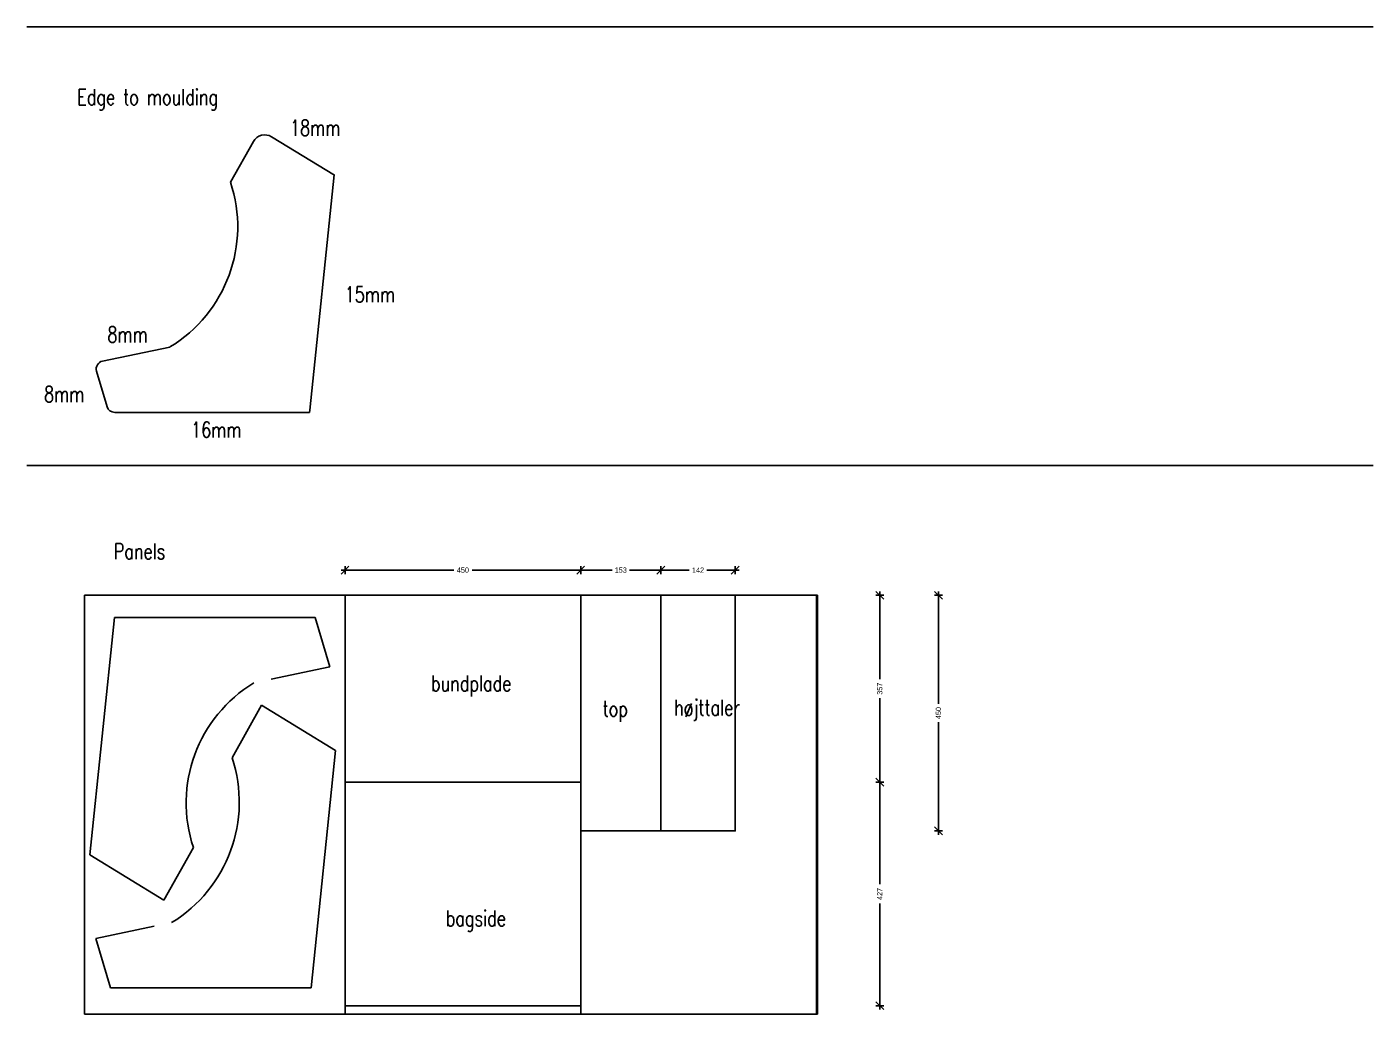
# Model space of a CAD drawing. Header units: millimetres. Extents: x 9064 to 11634, y -1567 to 2512.
# Drawn here: x 9064 to 11634, y -1567 to 319 of the extents above; entities that cross this region are included whole.
import ezdxf

# ---------------------------------------------------------------- set-up
doc = ezdxf.new("R2010")
doc.units = ezdxf.units.MM
doc.header["$LTSCALE"] = 100
doc.layers.get('0').update_dxf_attribs({"lineweight": 25})
doc.styles.add('Arch-Dim', font='romans.shx', dxfattribs={"width": 0.75})
doc.dimstyles.new('BYG', dxfattribs={"dimscale": 0, "dimtxt": 2, "dimasz": 1.5, "dimexe": 1.25, "dimexo": 0.625, "dimgap": 1, "dimtad": 0, "dimdec": 0, "dimzin": 0, "dimdsep": 46, "dimtxsty": 'Standard', "dimblk1": 'BTSKRAM', "dimblk2": 'BTSKRAM', "dimsah": 1, "dimcen": 1.5, "dimse1": 1, "dimse2": 1, "dimadec": 0, "dimazin": 0, "dimtfac": 1, "dimtdec": 0, "dimtofl": 0, "dimtmove": 1, "dimatfit": 3, "dimldrblk": 'BTSKRAM', "dimfxl": 1, "dimtolj": 1, "dimtzin": 0, "dimarcsym": 0})

# ---------------------------------------------------------------- blocks, each defined once
blk = doc.blocks.new('BTSKRAM')
for p, q in [((-1, -1), (1, 1)), ((0, 0), (-1, 0)), ((0, 1), (0, -1)), ((0, 0), (1, 0))]:
    blk.add_line(p, q)
blk = doc.blocks.new('*D98')
at = {"color": 0, "lineweight": -2}
for p, q in [((9678.9, -718.8), (9878.9, -718.8)), ((10113.9, -718.8), (9913.9, -718.8))]:
    blk.add_line(p, q, dxfattribs=at)
at = {"layer": 'Defpoints', "color": 0}
for p in [(10121.4, -718.8), (9671.4, -766.8), (10121.4, -766.8)]:
    blk.add_point(p, dxfattribs=at)
at = {"color": 0, "lineweight": -2, "xscale": 7.5, "yscale": 7.5, "zscale": 7.5, "rotation": 180}
blk.add_blockref('BTSKRAM', (9671.4, -718.8), dxfattribs=at)
at = {"color": 0, "lineweight": -2, "xscale": 7.5, "yscale": 7.5, "zscale": 7.5}
blk.add_blockref('BTSKRAM', (10121.4, -718.8), dxfattribs=at)
at = {"color": 0, "insert": (9896.4, -718.8), "char_height": 10, "attachment_point": 5}
blk.add_mtext('\\A1;450', dxfattribs=at)
blk = doc.blocks.new('*D100')
at = {"color": 0, "lineweight": -2}
for p, q in [((10692.4, -774.3), (10692.4, -926.9)), ((10692.4, -1116.3), (10692.4, -963.6))]:
    blk.add_line(p, q, dxfattribs=at)
at = {"layer": 'Defpoints', "color": 0}
for p in [(10121.4, -766.8), (10121.4, -1123.8), (10692.4, -1123.8)]:
    blk.add_point(p, dxfattribs=at)
at = {"color": 0, "lineweight": -2, "xscale": 7.5, "yscale": 7.5, "zscale": 7.5}
for p, rotation in [((10692.4, -766.8), 90), ((10692.4, -1123.8), 270)]:
    blk.add_blockref('BTSKRAM', p, dxfattribs=dict(at, rotation=rotation))
at = {"color": 0, "insert": (10692.4, -945.3), "char_height": 10, "attachment_point": 5, "rotation": 90}
blk.add_mtext('\\A1;357', dxfattribs=at)
blk = doc.blocks.new('*D101')
at = {"color": 0, "lineweight": -2}
for p, q in [((10692.4, -1131.3), (10692.4, -1318.9)), ((10692.4, -1543.3), (10692.4, -1355.6))]:
    blk.add_line(p, q, dxfattribs=at)
at = {"layer": 'Defpoints', "color": 0}
for p in [(10121.4, -1123.8), (10121.4, -1550.8), (10692.4, -1550.8)]:
    blk.add_point(p, dxfattribs=at)
at = {"color": 0, "lineweight": -2, "xscale": 7.5, "yscale": 7.5, "zscale": 7.5}
for p, rotation in [((10692.4, -1123.8), 90), ((10692.4, -1550.8), 270)]:
    blk.add_blockref('BTSKRAM', p, dxfattribs=dict(at, rotation=rotation))
at = {"color": 0, "insert": (10692.4, -1337.3), "char_height": 10, "attachment_point": 5, "rotation": 90}
blk.add_mtext('\\A1;427', dxfattribs=at)
blk = doc.blocks.new('*D102')
at = {"color": 0, "lineweight": -2}
for p, q in [((10128.9, -718.8), (10181.2, -718.8)), ((10266.9, -718.8), (10214.6, -718.8))]:
    blk.add_line(p, q, dxfattribs=at)
at = {"layer": 'Defpoints', "color": 0}
for p in [(10274.4, -718.8), (10121.4, -766.8), (10274.4, -766.8)]:
    blk.add_point(p, dxfattribs=at)
at = {"color": 0, "lineweight": -2, "xscale": 7.5, "yscale": 7.5, "zscale": 7.5, "rotation": 180}
blk.add_blockref('BTSKRAM', (10121.4, -718.8), dxfattribs=at)
at = {"color": 0, "lineweight": -2, "xscale": 7.5, "yscale": 7.5, "zscale": 7.5}
blk.add_blockref('BTSKRAM', (10274.4, -718.8), dxfattribs=at)
at = {"color": 0, "insert": (10197.9, -718.8), "char_height": 10, "attachment_point": 5}
blk.add_mtext('\\A1;153', dxfattribs=at)
blk = doc.blocks.new('*D103')
at = {"color": 0, "lineweight": -2}
for p, q in [((10281.9, -718.8), (10328.7, -718.8)), ((10408.9, -718.8), (10362.1, -718.8))]:
    blk.add_line(p, q, dxfattribs=at)
at = {"layer": 'Defpoints', "color": 0}
for p in [(10416.4, -718.8), (10274.4, -766.8), (10416.4, -766.8)]:
    blk.add_point(p, dxfattribs=at)
at = {"color": 0, "lineweight": -2, "xscale": 7.5, "yscale": 7.5, "zscale": 7.5, "rotation": 180}
blk.add_blockref('BTSKRAM', (10274.4, -718.8), dxfattribs=at)
at = {"color": 0, "lineweight": -2, "xscale": 7.5, "yscale": 7.5, "zscale": 7.5}
blk.add_blockref('BTSKRAM', (10416.4, -718.8), dxfattribs=at)
at = {"color": 0, "insert": (10345.4, -718.8), "char_height": 10, "attachment_point": 5}
blk.add_mtext('\\A1;142', dxfattribs=at)
blk = doc.blocks.new('*D104')
at = {"color": 0, "lineweight": -2}
for p, q in [((10804.4, -774.3), (10804.4, -974.3)), ((10804.4, -1209.3), (10804.4, -1009.3))]:
    blk.add_line(p, q, dxfattribs=at)
at = {"layer": 'Defpoints', "color": 0}
for p in [(10416.4, -766.8), (10416.4, -1216.8), (10804.4, -1216.8)]:
    blk.add_point(p, dxfattribs=at)
at = {"color": 0, "lineweight": -2, "xscale": 7.5, "yscale": 7.5, "zscale": 7.5}
for p, rotation in [((10804.4, -766.8), 90), ((10804.4, -1216.8), 270)]:
    blk.add_blockref('BTSKRAM', p, dxfattribs=dict(at, rotation=rotation))
at = {"color": 0, "insert": (10804.4, -991.8), "char_height": 10, "attachment_point": 5, "rotation": 90}
blk.add_mtext('\\A1;450', dxfattribs=at)

msp = doc.modelspace()

# ---------------------------------------------------------------- linework, layer by layer
for p, q in [((9063.9, 318.8), (11634.4, 318.8)), ((9531.1, 109), (9651.1, 35.6)), ((9452.6, 22.2), (9496.3, 99.8)), ((9603.9, -413.4), (9650.4, 36.4)), ((9208.2, -319.6), (9337, -292.6)), ((9196.9, -338.5), (9217.1, -406.7)), ((9231.5, -417.4), (9603.4, -417.4)), ((9603.9, -413.4), (9603.4, -417.5)), ((9063.9, -519.2), (11634.4, -519.2)), ((9173.7, -1566.8), (9173.7, -766.8)), ((9173.7, -766.8), (10573.7, -766.8)), ((9671.4, -766.8), (9671.4, -1566.8)), ((9671.4, -766.8), (9671.4, -1135.8)), ((10121.4, -766.8), (10121.4, -1566.8)), ((10571.4, -766.8), (10571.4, -1566.8)), ((10573.7, -766.8), (10573.7, -1566.8)), ((9230.9, -809.2), (9184, -1262.6)), ((9614.1, -809.2), (9230.9, -809.2)), ((9642.1, -903.7), (9614.1, -809.2)), ((9642.1, -903.7), (9530.5, -927.1)), ((10121.4, -908.8), (10121.4, -1061.8)), ((9455.6, -1077.2), (9512, -977)), ((9512, -977), (9653.4, -1063.4)), ((9606.5, -1516.9), (9653.4, -1063.4)), ((9671.4, -1123.8), (10121.4, -1123.8)), ((10121.4, -1135.8), (10121.4, -1562.8)), ((9381.8, -1248.8), (9325.4, -1349.1)), ((9325.4, -1349.1), (9184, -1262.6)), ((9195.3, -1422.4), (9306.9, -1399)), ((9195.3, -1422.4), (9223.3, -1516.9)), ((9223.3, -1516.9), (9606.5, -1516.9)), ((10573.7, -1566.8), (9173.7, -1566.8)), ((10121.4, -1550.8), (9671.4, -1550.8))]:
    msp.add_line(p, q)
for points in [[(10121.4, -766.8), (10274.4, -766.8), (10274.4, -1216.8), (10121.4, -1216.8), (10121.4, -766.8)], [(10416.4, -766.8), (10416.4, -1216.8), (10274.4, -1216.8), (10274.4, -766.8), (10416.4, -766.8)]]:
    msp.add_lwpolyline(points)
for centre, radius, start, end in [((9518.1, 87.6), 25, 58.6895, 150.7442), ((9197.9, -62.9), 268.5, 301.1932, 18.4885), ((9211.3, -334.3), 15, 101.8421, 196.4784), ((9231.5, -402.4), 15, 196.4784, 270), ((9636.5, -1163.7), 268.5, 121.1932, 198.4885), ((9200.9, -1162.4), 268.5, 301.1932, 18.4885)]:
    msp.add_arc(centre, radius, start, end)

# ---------------------------------------------------------------- texts
at = {"char_height": 30, "width": 870.418, "attachment_point": 1, "style": 'Arch-Dim'}
for s, insert in [('Edge to moulding', (9160, 199.6)), ('18mm', (9566.2, 141)), ('15mm', (9670.7, -177.2)), ('8mm', (9217.6, -253.7)), ('8mm', (9096.6, -367.7)), ('16mm', (9377.3, -435.6)), ('Panels', (9229.8, -667.8)), ('bundplade', (9835.6, -920.1)), ('top', (10163.3, -968.5)), ('højttaler', (10299.9, -966.3)), ('bagside', (9863.7, -1368.9))]:
    msp.add_mtext(s, dxfattribs=dict(at, insert=insert))

# ---------------------------------------------------------------- dimensions: what is measured, and where the dimension line sits
for base, p1, p2, picture, middle in [((10121.4, -718.8), (9671.4, -766.8), (10121.4, -766.8), '*D98', (9896.4, -718.8)), ((10274.4, -718.8), (10121.4, -766.8), (10274.4, -766.8), '*D102', (10197.9, -718.8)), ((10416.4, -718.8), (10274.4, -766.8), (10416.4, -766.8), '*D103', (10345.4, -718.8))]:
    dim = msp.add_linear_dim(base=base, p1=p1, p2=p2, dimstyle='BYG', override={"dimscale": 5})
    dim.commit()
    dim.dimension.update_dxf_attribs({"geometry": picture, "text_midpoint": middle})
for base, p1, p2, picture, middle in [((10692.4, -1123.8), (10121.4, -766.8), (10121.4, -1123.8), '*D100', (10692.4, -945.3)), ((10804.4, -1216.8), (10416.4, -766.8), (10416.4, -1216.8), '*D104', (10804.4, -991.8)), ((10692.4, -1550.8), (10121.4, -1123.8), (10121.4, -1550.8), '*D101', (10692.4, -1337.3))]:
    dim = msp.add_linear_dim(base=base, p1=p1, p2=p2, angle=90, dimstyle='BYG', override={"dimscale": 5})
    dim.commit()
    dim.dimension.update_dxf_attribs({"geometry": picture, "text_midpoint": middle})

doc.saveas('drawing.dxf')
